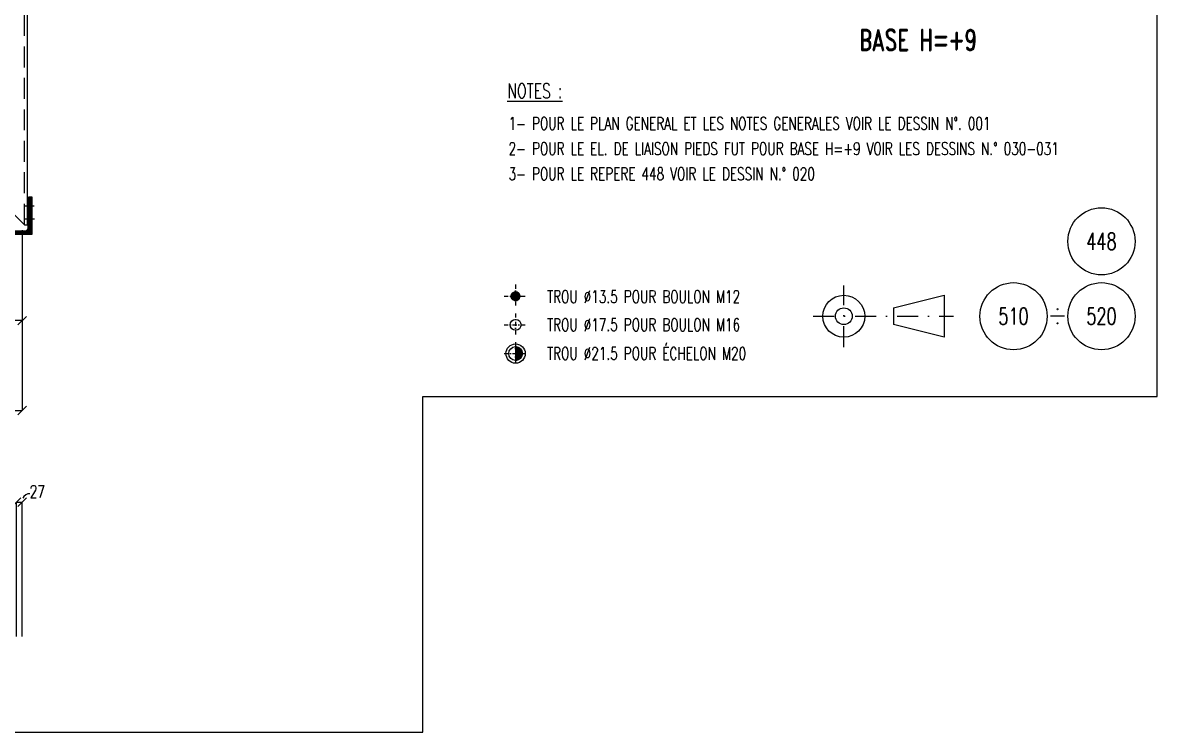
# Model space of a CAD drawing. Extents: x 142141 to 158361, y -163675 to -152190.
# Drawn here: x 152953 to 158361, y -163675 to -160295 of the extents above; entities that cross this region are included whole.
import ezdxf
from ezdxf.enums import TextEntityAlignment as Align

# ---------------------------------------------------------------- set-up
doc = ezdxf.new("R2010")
doc.units = 0
doc.header["$LTSCALE"] = 200
doc.header["$MEASUREMENT"] = 0
doc.linetypes.add('DASHDOT', pattern=[1, 0.5, -0.25, 0, -0.25])
doc.linetypes.add('DASHED', pattern=[0.75, 0.5, -0.25])
doc.layers.get('0').update_dxf_attribs({"linetype": 'CONTINUOUS'})
doc.layers.get('DEFPOINTS').update_dxf_attribs({"linetype": 'CONTINUOUS'})
for name, color, linetype in [('ASSI', 3, 'CONTINUOUS'), ('BOLLINI_1', 7, 'CONTINUOUS'), ('LINEA_ANG', 2, 'CONTINUOUS'), ('LM', 7, 'CONTINUOUS'), ('LS', 7, 'CONTINUOUS'), ('MZ', 6, 'DASHDOT'), ('NOTATION', 2, 'CONTINUOUS'), ('QT_MPR', 7, 'CONTINUOUS'), ('TRAT-Y', 7, 'DASHED')]:
    doc.layers.add(name, color=color, linetype=linetype)
doc.styles.add('QUOTE', font='ROMANS8.SHX', dxfattribs={"width": 0.7})
doc.styles.add('RD', font='ROMAND8.SHX', dxfattribs={"width": 0.7})
doc.styles.add('RQL', font='ROMANS8.SHX', dxfattribs={"width": 0.7})
doc.styles.add('RS', font='ROMANS8.shx', dxfattribs={"width": 0.7})
doc.styles.get("Standard").update_dxf_attribs({"font": 'ROMANS8.SHX', "width": 0.7})
doc.dimstyles.new('TRATTO', dxfattribs={"dimscale": 0, "dimtxt": 60, "dimasz": 40, "dimexe": 0, "dimexo": 0, "dimgap": 10, "dimtad": 1, "dimrnd": 0.5, "dimdsep": 46, "dimtxsty": 'RS', "dimblk1": 'OBLIQUE', "dimblk2": 'OBLIQUE', "dimsah": 1, "dimcen": 0.09, "dimclrd": 2, "dimclre": 2, "dimclrt": 7, "dimadec": 0, "dimazin": 0, "dimtfac": 1, "dimtix": 1, "dimtmove": 2, "dimatfit": 3, "dimfxl": 1, "dimtolj": 1, "dimtzin": 0, "dimarcsym": 0})

# ---------------------------------------------------------------- blocks, each defined once
blk = doc.blocks.new('ASSE98')
blk.add_line((0, 0), (1, 0))
at = {"color": 7, "style": 'QUOTE', "width": 0.5, "flags": 1}
for tag, p in [('TI', (1.38308, 6.82731)), ('DI_S', (1.38308, 6.42178)), ('D_S', (1.38308, 6.02092)), ('E_S', (1.38308, 5.68065)), ('NFORI', (1.36454, 5.29792)), ('ALAR', (1.36349, 4.93246)), ('FAM', (1.3775, 4.54645)), ('ALA', (1.38308, 4.19257)), ('DISP2', (1.38308, 3.84971)), ('DISP1', (1.38308, 3.50686)), ('PINZAF', (1.38308, 3.164)), ('PINZAI', (1.38308, 2.82114)), ('TRP', (1.38308, 2.47829)), ('NP', (1.38308, 2.13543)), ('SV', (1.38308, 1.79257)), ('PESO', (1.38308, 1.44971)), ('QUA', (1.38308, 1.10686)), ('LUN', (1.38308, 0.764)), ('PROF', (1.38308, 0.42114)), ('POS', (1.38308, 0.07829))]:
    blk.add_attdef(tag, p, '', height=0.2, dxfattribs=at)
at = {"color": 7, "flags": 1}
for tag, p in [('LAV1', (3.07431, 6.82847)), ('LAV2', (3.07431, 6.49513)), ('LAV3', (3.07431, 6.1618)), ('LAV4', (3.07431, 5.82847)), ('LAV5', (3.07431, 5.49513)), ('LAV6', (3.07431, 5.1618)), ('LAV7', (3.07431, 4.82847)), ('LAV8', (3.07431, 4.49513)), ('LAV9', (3.07431, 4.1618)), ('LAV10', (3.07431, 3.82847))]:
    blk.add_attdef(tag, p, '', height=0.2, dxfattribs=at)
blk = doc.blocks.new('xxx')
blk.add_circle((0, 0), 8)
at = {"color": 3, "style": 'RQL', "width": 0.7}
blk.add_attdef('POS', text='', height=4, dxfattribs=at).set_placement((0, 0), align=Align.MIDDLE)
at = {"style": 'RQL', "width": 0.7, "flags": 1}
for tag, p in [('POS1', (-0.39, -5.42)), ('TIPO', (-0.39, -8.66))]:
    blk.add_attdef(tag, p, '', height=2, dxfattribs=at)
blk = doc.blocks.new('12')
at = {"color": 0}
for p, q in [((-1, 0.06), (-0.06, 1)), ((-1, 0.01), (-0.01, 1)), ((-1, -0.03), (0.03, 1)), ((-1, -0.07), (0.07, 1)), ((0.09, -1), (-1, 0.09)), ((0.05, -1), (-1, 0.05)), ((0, -1), (-1, 0)), ((-0.99, 0.16), (-0.16, 0.99)), ((-0.99, 0.11), (-0.11, 0.99)), ((-0.99, -0.11), (0.11, 0.99)), ((-0.99, -0.15), (0.15, 0.99)), ((0.17, -0.99), (-0.99, 0.17)), ((0.13, -0.99), (-0.99, 0.13)), ((-0.98, 0.22), (-0.22, 0.98)), ((-0.98, -0.19), (0.19, 0.98)), ((0.21, -0.98), (-0.98, 0.21)), ((-0.97, -0.23), (0.23, 0.97)), ((0.24, -0.97), (-0.97, 0.24)), ((-0.96, 0.28), (-0.28, 0.96)), ((-0.96, -0.27), (0.27, 0.96)), ((0.28, -0.96), (-0.96, 0.28)), ((-0.95, -0.3), (0.3, 0.95)), ((0.31, -0.95), (-0.95, 0.31)), ((-0.94, 0.34), (-0.34, 0.94)), ((-0.94, -0.33), (0.33, 0.94)), ((0.35, -0.94), (-0.94, 0.35)), ((-0.93, -0.37), (0.37, 0.93)), ((0.38, -0.93), (-0.93, 0.38)), ((-0.92, -0.4), (0.4, 0.92)), ((-0.91, 0.42), (-0.42, 0.91)), ((0.41, -0.91), (-0.91, 0.41)), ((-0.9, -0.43), (0.43, 0.9)), ((0.44, -0.9), (-0.9, 0.44)), ((-0.89, -0.46), (0.46, 0.89)), ((0.47, -0.88), (-0.88, 0.47)), ((-0.87, -0.49), (0.49, 0.87)), ((0.5, -0.87), (-0.87, 0.5)), ((-0.86, 0.52), (-0.52, 0.86)), ((-0.86, -0.52), (0.52, 0.86)), ((0.53, -0.85), (-0.85, 0.53)), ((-0.84, -0.54), (0.54, 0.84)), ((0.55, -0.83), (-0.83, 0.55)), ((-0.82, -0.57), (0.57, 0.82)), ((0.58, -0.81), (-0.81, 0.58)), ((-0.8, -0.6), (0.6, 0.8)), ((0.61, -0.79), (-0.79, 0.61)), ((-0.78, -0.62), (0.62, 0.78)), ((0.63, -0.78), (-0.78, 0.63)), ((-0.76, -0.65), (0.65, 0.76)), ((0.66, -0.75), (-0.75, 0.66)), ((-0.74, -0.67), (0.67, 0.74)), ((0.68, -0.73), (-0.73, 0.68)), ((-0.72, -0.69), (0.69, 0.72)), ((0.7, -0.71), (-0.71, 0.7)), ((-0.7, -0.72), (0.72, 0.7)), ((0.73, -0.69), (-0.69, 0.73)), ((0.75, -0.67), (-0.67, 0.75)), ((-0.67, -0.74), (0.74, 0.67)), ((-0.65, -0.76), (0.76, 0.65)), ((0.77, -0.64), (-0.64, 0.77)), ((-0.63, -0.78), (0.78, 0.63)), ((0.79, -0.62), (-0.62, 0.79)), ((-0.6, -0.8), (0.8, 0.6)), ((0.81, -0.59), (-0.59, 0.81)), ((-0.57, -0.82), (0.82, 0.57)), ((0.83, -0.56), (-0.56, 0.83)), ((-0.55, -0.84), (0.84, 0.55)), ((0.84, -0.54), (-0.54, 0.84)), ((-0.52, -0.85), (0.85, 0.52)), ((0.86, -0.51), (-0.51, 0.86)), ((-0.49, -0.87), (0.87, 0.49)), ((0.88, -0.48), (-0.48, 0.88)), ((-0.46, -0.89), (0.89, 0.46)), ((0.89, -0.45), (-0.45, 0.89)), ((-0.43, -0.9), (0.9, 0.43)), ((0.91, -0.42), (-0.42, 0.91)), ((-0.4, -0.92), (0.92, 0.4)), ((0.92, -0.39), (-0.39, 0.92)), ((-0.37, -0.93), (0.93, 0.37)), ((0.93, -0.36), (-0.36, 0.93)), ((-0.34, -0.94), (0.94, 0.34)), ((0.95, -0.33), (-0.33, 0.95)), ((-0.3, -0.95), (0.95, 0.3)), ((0.96, -0.29), (-0.29, 0.96)), ((-0.27, -0.96), (0.96, 0.27)), ((0.97, -0.26), (-0.26, 0.97)), ((-0.23, -0.97), (0.97, 0.23)), ((0.98, -0.22), (-0.22, 0.98)), ((-0.2, -0.98), (0.98, 0.2)), ((0.98, -0.18), (-0.18, 0.98)), ((-0.16, -0.99), (0.99, 0.16)), ((0.99, -0.14), (-0.14, 0.99)), ((-0.12, -0.99), (0.99, 0.12)), ((0.99, -0.1), (-0.1, 0.99)), ((-0.08, -1), (1, 0.08)), ((1, -0.06), (-0.06, 1)), ((-0.04, -1), (1, 0.04)), ((1, -0.02), (-0.02, 1)), ((1, 0.02), (0.02, 1)), ((1, 0.07), (0.07, 1)), ((0.99, 0.12), (0.12, 0.99)), ((0.98, 0.17), (0.17, 0.98)), ((0.97, 0.23), (0.23, 0.97)), ((0.96, 0.29), (0.29, 0.96)), ((0.93, 0.36), (0.36, 0.93)), ((0.9, 0.44), (0.44, 0.9)), ((0.84, 0.55), (0.55, 0.84)), ((-0.04, -1), (-1, -0.04)), ((-0.09, -1), (-1, -0.09)), ((-0.14, -0.99), (-0.99, -0.14)), ((-0.2, -0.98), (-0.98, -0.2)), ((-0.25, -0.97), (-0.97, -0.25)), ((-0.32, -0.95), (-0.95, -0.32)), ((-0.39, -0.92), (-0.92, -0.39)), ((-0.48, -0.88), (-0.88, -0.48)), ((-0.6, -0.8), (-0.8, -0.6)), ((0.01, -1), (1, -0.01)), ((0.05, -1), (1, -0.05)), ((0.1, -0.99), (0.99, -0.1)), ((0.15, -0.99), (0.99, -0.15)), ((0.21, -0.98), (0.98, -0.21)), ((0.27, -0.96), (0.96, -0.27)), ((0.33, -0.94), (0.94, -0.33)), ((0.41, -0.91), (0.91, -0.41)), ((0.5, -0.87), (0.87, -0.5)), ((0.66, -0.75), (0.75, -0.66))]:
    blk.add_line(p, q, dxfattribs=at)
blk.add_circle((0, 0), 1)
blk = doc.blocks.new('16')
blk.add_circle((0, 0), 1)
blk = doc.blocks.new('20')
at = {"color": 0}
for p, q in [((0, 0.98), (0.02, 1)), ((0, 0.94), (0.06, 1)), ((1, -0.01), (0, 0.99)), ((0, 0.89), (0.1, 0.99)), ((0, 0.85), (0.14, 0.99)), ((0, 0.8), (0.18, 0.98)), ((0, 0.76), (0.22, 0.98)), ((0, 0.71), (0.25, 0.97)), ((0, 0.67), (0.29, 0.96)), ((1, -0.05), (0, 0.95)), ((0, 0.62), (0.32, 0.95)), ((0, 0.58), (0.36, 0.93)), ((0, 0.53), (0.39, 0.92)), ((0, 0.49), (0.42, 0.91)), ((1, -0.09), (0, 0.9)), ((0, 0.44), (0.45, 0.89)), ((0, 0.4), (0.48, 0.88)), ((0.99, -0.13), (0, 0.86)), ((0, 0.35), (0.51, 0.86)), ((0, 0.31), (0.54, 0.84)), ((0, 0.26), (0.56, 0.83)), ((0.99, -0.17), (0, 0.81)), ((0, 0.22), (0.59, 0.81)), ((0, 0.17), (0.61, 0.79)), ((0.98, -0.21), (0, 0.77)), ((0, 0.13), (0.64, 0.77)), ((0, 0.08), (0.66, 0.75)), ((0, 0.04), (0.69, 0.73)), ((0.97, -0.25), (0, 0.72)), ((0, -0.01), (0.71, 0.7)), ((0.96, -0.28), (0, 0.68)), ((0, -0.05), (0.73, 0.68)), ((0, -0.1), (0.75, 0.66)), ((0.95, -0.32), (0, 0.63)), ((0, -0.14), (0.77, 0.63)), ((0, -0.19), (0.79, 0.61)), ((0.94, -0.35), (0, 0.59)), ((0, -0.23), (0.81, 0.58)), ((0, -0.28), (0.83, 0.56)), ((0.92, -0.38), (0, 0.54)), ((0, -0.32), (0.85, 0.53)), ((0.91, -0.41), (0, 0.5)), ((0, -0.36), (0.87, 0.5)), ((0, -0.41), (0.88, 0.47)), ((0.9, -0.44), (0, 0.45)), ((0, -0.45), (0.9, 0.44)), ((0.88, -0.47), (0, 0.41)), ((0, -0.5), (0.91, 0.41)), ((0, -0.54), (0.92, 0.38)), ((0.87, -0.5), (0, 0.36)), ((0, -0.59), (0.94, 0.35)), ((0.85, -0.53), (0, 0.32)), ((0, -0.63), (0.95, 0.31)), ((0, -0.68), (0.96, 0.28)), ((0.83, -0.56), (0, 0.27)), ((0, -0.72), (0.97, 0.25)), ((0.81, -0.58), (0, 0.23)), ((0, -0.77), (0.98, 0.21)), ((0.79, -0.61), (0, 0.18)), ((0, -0.81), (0.99, 0.17)), ((0.77, -0.63), (0, 0.14)), ((0, -0.86), (0.99, 0.13)), ((0.75, -0.66), (0, 0.09)), ((0, -0.9), (1, 0.09)), ((0.73, -0.68), (0, 0.05)), ((0, -0.95), (1, 0.05)), ((0.71, -0.7), (0, 0.01)), ((0, -0.99), (1, 0.01)), ((1, 0.04), (0.04, 1)), ((1, 0.09), (0.09, 1)), ((0.99, 0.14), (0.14, 0.99)), ((0.98, 0.19), (0.19, 0.98)), ((0.97, 0.25), (0.25, 0.97)), ((0.95, 0.31), (0.31, 0.95)), ((0.92, 0.38), (0.38, 0.92)), ((0.88, 0.47), (0.47, 0.88)), ((0.81, 0.59), (0.59, 0.81)), ((0.69, -0.73), (0, -0.04)), ((0.66, -0.75), (0, -0.08)), ((0.64, -0.77), (0, -0.13)), ((0.61, -0.79), (0, -0.17)), ((0.59, -0.81), (0, -0.22)), ((0.56, -0.83), (0, -0.26)), ((0.54, -0.84), (0, -0.31)), ((0.51, -0.86), (0, -0.35)), ((0.48, -0.88), (0, -0.4)), ((0.45, -0.89), (0, -0.44)), ((0.42, -0.91), (0, -0.49)), ((0.39, -0.92), (0, -0.53)), ((0.36, -0.93), (0, -0.58)), ((0.32, -0.95), (0, -0.62)), ((0.29, -0.96), (0, -0.67)), ((0.25, -0.97), (0, -0.71)), ((0.22, -0.98), (0, -0.76)), ((0.18, -0.98), (0, -0.8)), ((0.14, -0.99), (0, -0.85)), ((0.1, -0.99), (0, -0.89)), ((0.04, -1), (1, -0.04)), ((0.09, -1), (1, -0.09)), ((0.14, -0.99), (0.99, -0.14)), ((0.19, -0.98), (0.98, -0.19)), ((0.25, -0.97), (0.97, -0.25)), ((0.31, -0.95), (0.95, -0.31)), ((0.38, -0.92), (0.92, -0.38)), ((0.47, -0.88), (0.88, -0.47)), ((0.59, -0.81), (0.81, -0.59))]:
    blk.add_line(p, q, dxfattribs=at)
blk.add_line((0, 1), (0, -1))
blk.add_circle((0, 0), 1)
blk = doc.blocks.new('_OBLIQUE')
at = {"color": 0, "linetype": 'ByBlock'}
blk.add_line((-0.5, -0.5), (0.5, 0.5), dxfattribs=at)
blk = doc.blocks.new('*D45')
at = {"layer": 'DEFPOINTS', "color": 0, "transparency": 16777216}
for p in [(152950.9, -162579), (152923.9, -163219.5), (152950.9, -163219.5)]:
    blk.add_point(p, dxfattribs=at)
at = {"layer": 'QT_MPR', "color": 2, "lineweight": -2, "transparency": 16777216}
for p, q in [((152923.9, -163219.5), (152923.9, -162579)), ((152923.9, -162579), (152950.9, -162579)), ((152950.9, -163219.5), (152950.9, -162579))]:
    blk.add_line(p, q, dxfattribs=at)
at = {"layer": 'QT_MPR', "color": 2, "lineweight": -2, "transparency": 16777216, "xscale": 40, "yscale": 40, "zscale": 40, "rotation": 180}
blk.add_blockref('_OBLIQUE', (152923.9, -162579), dxfattribs=at)
at = {"layer": 'QT_MPR', "color": 2, "lineweight": -2, "transparency": 16777216, "xscale": 40, "yscale": 40, "zscale": 40}
blk.add_blockref('_OBLIQUE', (152950.9, -162579), dxfattribs=at)
at = {"layer": 'QT_MPR', "color": 7, "transparency": 16777216, "insert": (153023, -162529), "char_height": 60, "attachment_point": 5, "style": 'RS'}
blk.add_mtext('\\A1;27', dxfattribs=at)
blk = doc.blocks.new('*D54')
at = {"layer": 'DEFPOINTS', "color": 0, "transparency": 16777216}
for p in [(152872.4, -161233), (152950.9, -161283), (152950.9, -162142.3)]:
    blk.add_point(p, dxfattribs=at)
at = {"layer": 'QT_MPR', "color": 2, "lineweight": -2, "transparency": 16777216}
for p, q in [((152872.4, -161233), (152872.4, -162142.3)), ((152950.9, -161283), (152950.9, -162142.3)), ((152872.4, -162142.3), (152950.9, -162142.3))]:
    blk.add_line(p, q, dxfattribs=at)
at = {"layer": 'QT_MPR', "color": 2, "lineweight": -2, "transparency": 16777216, "xscale": 40, "yscale": 40, "zscale": 40, "rotation": 180}
blk.add_blockref('_OBLIQUE', (152872.4, -162142.3), dxfattribs=at)
at = {"layer": 'QT_MPR', "color": 2, "lineweight": -2, "transparency": 16777216, "xscale": 40, "yscale": 40, "zscale": 40}
blk.add_blockref('_OBLIQUE', (152950.9, -162142.3), dxfattribs=at)
at = {"layer": 'QT_MPR', "color": 7, "transparency": 16777216, "insert": (152855.4, -162189.1), "char_height": 60, "attachment_point": 5, "style": 'RS'}
blk.add_mtext('\\A1;78.5', dxfattribs=at)
blk = doc.blocks.new('*D59')
at = {"layer": 'DEFPOINTS', "color": 0, "transparency": 16777216}
for p in [(152755.8, -161183), (152950.9, -161283), (152755.8, -161714)]:
    blk.add_point(p, dxfattribs=at)
at = {"layer": 'LS', "color": 2, "lineweight": -2, "transparency": 16777216}
for p, q in [((152755.8, -161183), (152755.8, -161714)), ((152950.9, -161283), (152950.9, -161714)), ((152950.9, -161714), (152755.8, -161714))]:
    blk.add_line(p, q, dxfattribs=at)
at = {"layer": 'LS', "color": 2, "lineweight": -2, "transparency": 16777216, "xscale": 40, "yscale": 40, "zscale": 40, "rotation": 180}
blk.add_blockref('_OBLIQUE', (152755.8, -161714), dxfattribs=at)
at = {"layer": 'LS', "color": 2, "lineweight": -2, "transparency": 16777216, "xscale": 40, "yscale": 40, "zscale": 40}
blk.add_blockref('_OBLIQUE', (152950.9, -161714), dxfattribs=at)
at = {"layer": 'LS', "color": 7, "transparency": 16777216, "insert": (152803.5, -161769.5), "char_height": 60, "attachment_point": 5, "style": 'RS'}
blk.add_mtext('\\A1;195', dxfattribs=at)

msp = doc.modelspace()

# ---------------------------------------------------------------- hatches: boundary and pattern name
at = {"layer": 'LS'}
h = msp.add_hatch(dxfattribs=at)
h.set_pattern_fill('_U', color=6, scale=5, angle=45, style=0, pattern_type=0)
h.set_pattern_definition([(45, (-14479.731, 8836.717), (-3.53553391, 3.53553391), [])])
edge = h.paths.add_edge_path()
edge.add_line((152996.91, -161303.829), (152816.91, -161303.829))
edge.add_line((152816.91, -161303.829), (152816.91, -161291.829))
edge.add_arc((152822.91, -161291.829), 6, 450, 540, ccw=False)
edge.add_line((152822.91, -161285.829), (152966.91, -161285.829))
edge.add_arc((152966.91, -161273.829), 12, 270, 360)
edge.add_line((152978.91, -161273.829), (152978.91, -161129.829))
edge.add_arc((152984.91, -161129.829), 6, 450, 540, ccw=False)
edge.add_line((152984.91, -161123.829), (152996.91, -161123.829))
edge.add_line((152996.91, -161123.829), (152996.91, -161303.829))

# ---------------------------------------------------------------- linework, layer by layer
at = {"color": 0}
for p, q in [((157104.142, -161653.329), (157344.578, -161593.329)), ((157344.578, -161593.329), (157344.578, -161793.329)), ((157104.142, -161653.329), (157104.142, -161733.329)), ((157344.578, -161793.329), (157104.142, -161733.329))]:
    msp.add_line(p, q, dxfattribs=at)
for radius in [100, 40]:
    msp.add_circle((156866.87, -161693.329), radius, dxfattribs=at)
at = {"layer": 'LINEA_ANG'}
for p, q in [((152976.11, -161257.664), (152976.11, -152195.664)), ((152876.11, -161171.664), (152962.11, -161257.664)), ((152962.11, -161257.664), (152976.11, -161257.664))]:
    msp.add_line(p, q, dxfattribs=at)
at = {"layer": 'LS', "color": 6}
for p, q in [((153008.544, -161169.703), (152961.501, -161169.703)), ((153009.153, -161230.77), (152962.11, -161230.77))]:
    msp.add_line(p, q, dxfattribs=at)
at = {"layer": 'LS', "color": 0}
msp.add_line((157918.979, -161693.329), (157851.644, -161693.329), dxfattribs=at)
at = {"layer": 'LS', "color": 8}
msp.add_lwpolyline([(142140.931, -152195.489), (142140.931, -163675.489), (154860.931, -163675.489), (154860.931, -162075.489), (158360.931, -162075.489), (158360.931, -152195.489), (142140.931, -152195.489)], close=True, dxfattribs=at)
at = {"layer": 'LS', "color": 2}
msp.add_lwpolyline([(152996.91, -161303.829), (152816.91, -161303.829), (152816.91, -161291.829, -0.41421356), (152822.91, -161285.829), (152966.91, -161285.829, 0.41421356), (152978.91, -161273.829), (152978.91, -161129.829, -0.41421356), (152984.91, -161123.829), (152996.91, -161123.829)], format="xyb", close=True, dxfattribs=at)
at = {"layer": 'LS', "color": 0, "const_width": 4.5}
for points in [[(157882.562, -161659.662, 1), (157888.062, -161659.662, 1)], [(157882.562, -161726.997, 1), (157888.062, -161726.997, 1)]]:
    msp.add_lwpolyline(points, format="xyb", close=True, dxfattribs=at)
at = {"layer": 'LS', "color": 0}
msp.add_circle((155302.519, -161871.184), 45.935, dxfattribs=at)
at = {"layer": 'LS', "color": 6}
msp.add_arc((152987.827, -162576.588), 37.904, 89.496474, 154.808055, dxfattribs=at)
at = {"layer": 'MZ', "ltscale": 0.2}
for p, q in [((155302.519, -161542.671), (155302.519, -161652.389)), ((155247.66, -161597.53), (155357.378, -161597.53)), ((155302.519, -161679.498), (155302.519, -161789.216)), ((155302.519, -161679.498), (155302.519, -161789.216)), ((155247.66, -161734.357), (155357.378, -161734.357)), ((155247.66, -161734.357), (155357.378, -161734.357)), ((155302.519, -161816.325), (155302.519, -161926.043)), ((155247.66, -161871.184), (155357.378, -161871.184))]:
    msp.add_line(p, q, dxfattribs=at)
at = {"layer": 'MZ'}
for p, q in [((156866.87, -161839.936), (156866.87, -161546.722)), ((156720.263, -161693.329), (157389.773, -161693.329))]:
    msp.add_line(p, q, dxfattribs=at)
at = {"layer": 'TRAT-Y'}
msp.add_line((152962.11, -161257.664), (152962.11, -152195.664), dxfattribs=at)

# ---------------------------------------------------------------- block references
at = {"layer": 'ASSI', "xscale": 9062, "rotation": 90.00000000000037}
msp.add_blockref('ASSE98', (152976.11, -161257.664), dxfattribs=at)
at = {"layer": 'BOLLINI_1', "xscale": 19.9979999999973, "yscale": 19.9979999999973, "zscale": 19.9979999999973}
for p, values in [((158094.875, -161336.601), {'POS': '448'}), ((157675.749, -161693.329), {'POS': '510'}), ((158094.875, -161693.329), {'POS': '520'})]:
    msp.add_blockref('xxx', p, dxfattribs=at).add_auto_attribs(values)
at = {"layer": 'LM'}
for name, p, xscale, yscale, zscale, rotation in [('12', (155302.519, -161597.53), 20.79999999947743, 20.79999999947743, 20.79999999947743, 344.7569620653314), ('16', (155302.519, -161734.357), 26.00000000012995, 26.00000000012995, 26.00000000012995, 280.755082505952)]:
    msp.add_blockref(name, p, dxfattribs=dict(at, xscale=xscale, yscale=yscale, zscale=zscale, rotation=rotation))
at = {"layer": 'LM', "xscale": 32.90000000036427, "yscale": 32.90000000036427, "zscale": 32.90000000036427}
msp.add_blockref('20', (155302.519, -161871.184), dxfattribs=at)

# ---------------------------------------------------------------- texts
at = {"layer": 'LM', "style": 'RS', "width": 0.7}
for s, p in [('1- POUR LE PLAN GENERAL ET LES NOTES GENERALES VOIR LE DESSIN N%%D. 001', (155269.075, -160804.976)), ('2- POUR LE EL. DE LIAISON PIEDS FUT POUR BASE H=+9 VOIR LES DESSINS N.° 030-031', (155269.075, -160924.976)), ('3- POUR LE REPERE 448 VOIR LE DESSIN N.° 020', (155269.075, -161044.976))]:
    msp.add_text(s, height=60, dxfattribs=at).set_placement(p)
at = {"layer": 'LM', "linetype": 'ByBlock', "style": 'RS', "width": 0.7}
for s, p in [('TROU %%C13.5 POUR BOULON M12', (155452.798, -161630.091)), ('TROU %%C17.5 POUR BOULON M16', (155452.837, -161763.874)), ('TROU %%C21.5 POUR ÉCHELON M20', (155452.811, -161900.7))]:
    msp.add_text(s, height=60, dxfattribs=at).set_placement(p)
at = {"layer": 'LS', "color": 3, "insert": (157221.549, -160377.222), "char_height": 100, "attachment_point": 5, "style": 'RD'}
msp.add_mtext('BASE H=+9', dxfattribs=at)
at = {"layer": 'NOTATION', "color": 7, "style": 'RS', "width": 0.7}
msp.add_text('%%uNOTES :', height=70, dxfattribs=at).set_placement((155262.919, -160655.174))

# ---------------------------------------------------------------- dimensions: what is measured, and where the dimension line sits
at = {"layer": 'LS'}
dim = msp.add_linear_dim(base=(152755.844, -161714.027), p1=(152950.851, -161283.029), p2=(152755.844, -161183.029), dimstyle='TRATTO', override={"dimscale": 1}, dxfattribs=at)
dim.commit()
dim.dimension.update_dxf_attribs({"geometry": '*D59', "text_midpoint": (152803.451, -161769.488), "dimtype": 160})
at = {"layer": 'QT_MPR'}
for base, p1, p2, text, picture, middle in [((152950.851, -162142.296), (152872.424, -161233.029), (152950.851, -161283.029), '78.5', '*D54', (152855.425, -162189.082)), ((152950.851, -162578.97), (152923.851, -163219.533), (152950.851, -163219.533), '27', '*D45', (153023.016, -162529.004))]:
    dim = msp.add_linear_dim(base=base, p1=p1, p2=p2, text=text, dimstyle='TRATTO', override={"dimscale": 1}, dxfattribs=at)
    dim.commit()
    dim.dimension.update_dxf_attribs({"geometry": picture, "text_midpoint": middle, "dimtype": 160})

doc.saveas('drawing.dxf')
